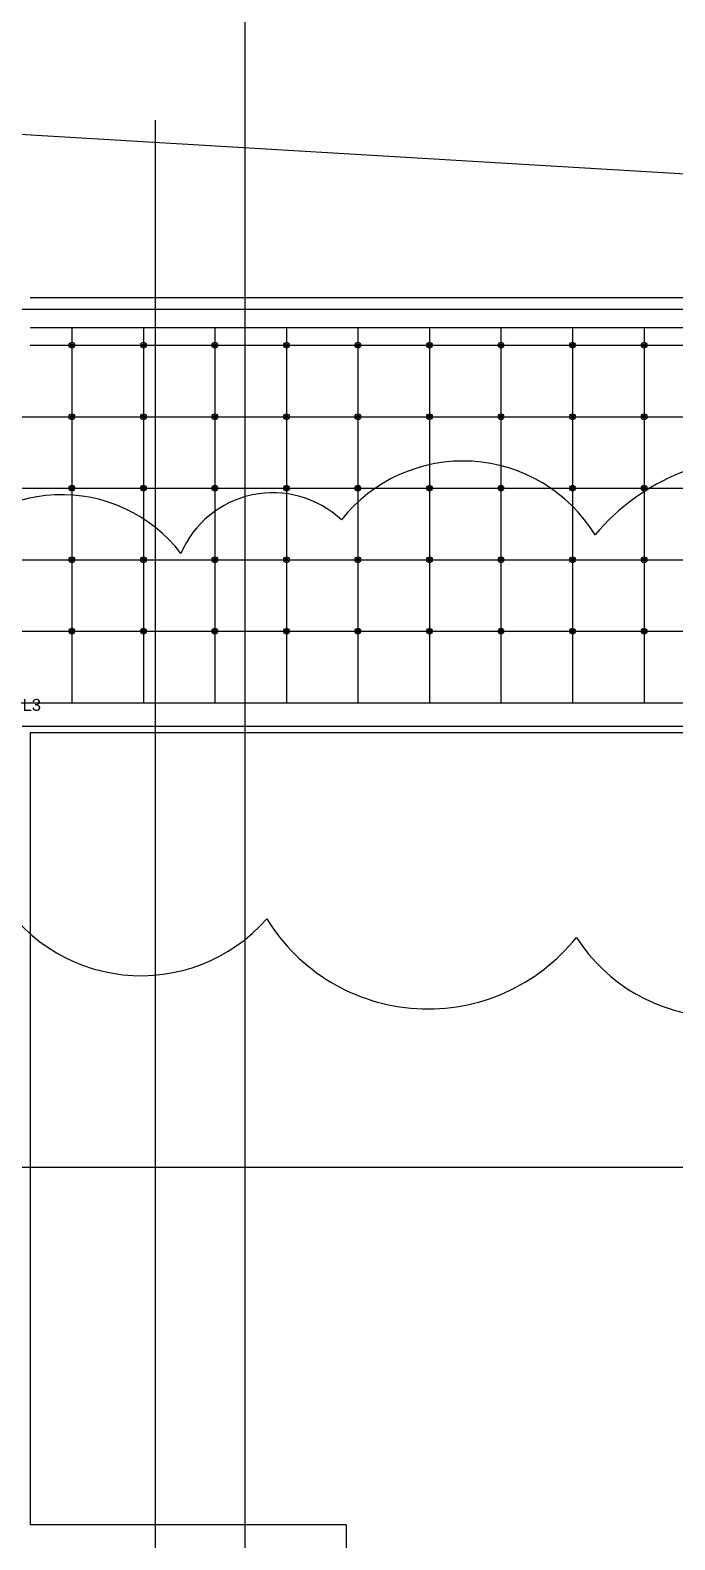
# Model space of a CAD drawing. Header units: millimetres. Extents: x 43168.9 to 43194.6, y -25545.1 to -25543.4.
# Drawn here: x 43174.0909 to 43174.199, y -25544.0464 to -25543.793 of the extents above; entities that cross this region are included whole.
import ezdxf

# ---------------------------------------------------------------- set-up
doc = ezdxf.new("R2010")
doc.units = ezdxf.units.MM
doc.header["$LTSCALE"] = 200
for name, pattern in [('DASHDOT', [1, 0.5, -0.25, 0, -0.25]), ('DASHDOT2', [0.5, 0.25, -0.125, 0, -0.125]), ('DOT2', [0.125, 0, -0.125])]:
    doc.linetypes.add(name, pattern=pattern)
for name, color, linetype in [('aks_sgh', 5, 'DASHDOT2'), ('duv_sgh', 4, 'Continuous'), ('gor-3_sgh', 191, 'Continuous'), ('gor-4_sgh', 17, 'Continuous'), ('izd.tas.ust_sgh', 213, 'DOT2'), ('kesitcizgisi_sgh', 22, 'Continuous'), ('yapi-yaklasma_sgh', 41, 'DASHDOT')]:
    doc.layers.add(name, color=color, linetype=linetype)
doc.styles.add('1-200', font='arial.ttf', dxfattribs={"height": 60})

msp = doc.modelspace()

# ---------------------------------------------------------------- linework, layer by layer
for p, q in [((43174.14309, -25543.87523), (43174.14309, -25543.87523)), ((43174.18566, -25543.87773), (43174.18566, -25543.87773)), ((43174.13057, -25543.94218), (43174.13057, -25543.94218)), ((43174.18253, -25543.94531), (43174.18253, -25543.94531))]:
    msp.add_line(p, q)
for centre, radius, start, end in [((43174.1635, -25543.89138), 0.02603, 31.6353, 141.6353), ((43174.21405, -25543.90181), 0.03723, 29.702, 139.702), ((43174.09616, -25543.89626), 0.02525, 37.6011, 147.6011), ((43174.1316, -25543.88747), 0.01679, 46.8153, 156.8153), ((43174.10947, -25543.92368), 0.02806, 208.7494, 318.7494), ((43174.15764, -25543.92555), 0.03177, 211.5545, 321.5545), ((43174.20698, -25543.92959), 0.02907, 212.7407, 322.7407)]:
    msp.add_arc(centre, radius, start, end)
at = {"layer": 'aks_sgh'}
for p, q in [((43174.12688, -25543.74092), (43174.12688, -25544.60992)), ((43174.62688, -25543.83992), (43173.82488, -25543.83992)), ((43174.62688, -25543.90991), (43173.82488, -25543.90991)), ((43174.62688, -25543.98392), (43173.82488, -25543.98392))]:
    msp.add_line(p, q, dxfattribs=at)
at = {"layer": 'duv_sgh'}
for p, q in [((43174.09088, -25543.83792), (43174.36088, -25543.83792)), ((43174.09088, -25543.84292), (43174.36088, -25543.84292)), ((43174.08588, -25543.90591), (43174.22588, -25543.90591)), ((43174.09088, -25543.91091), (43174.09088, -25544.04392)), ((43174.09088, -25543.91091), (43174.22588, -25543.91091)), ((43174.14388, -25544.04392), (43174.09088, -25544.04392)), ((43174.14388, -25544.04392), (43174.14388, -25544.28292))]:
    msp.add_line(p, q, dxfattribs=at)
at = {"layer": 'gor-3_sgh'}
for p, q in [((43174.09768, -25543.84571), (43174.09808, -25543.84571)), ((43174.09768, -25543.84611), (43174.09768, -25543.84571)), ((43174.09808, -25543.84611), (43174.09768, -25543.84611)), ((43174.09808, -25543.84571), (43174.09808, -25543.84611)), ((43174.10968, -25543.84571), (43174.11008, -25543.84571)), ((43174.10968, -25543.84611), (43174.10968, -25543.84571)), ((43174.11008, -25543.84611), (43174.10968, -25543.84611)), ((43174.11008, -25543.84571), (43174.11008, -25543.84611)), ((43174.12168, -25543.84571), (43174.12208, -25543.84571)), ((43174.12168, -25543.84611), (43174.12168, -25543.84571)), ((43174.12208, -25543.84611), (43174.12168, -25543.84611)), ((43174.12208, -25543.84571), (43174.12208, -25543.84611)), ((43174.13368, -25543.84571), (43174.13408, -25543.84571)), ((43174.13368, -25543.84611), (43174.13368, -25543.84571)), ((43174.13408, -25543.84611), (43174.13368, -25543.84611)), ((43174.13408, -25543.84571), (43174.13408, -25543.84611)), ((43174.14568, -25543.84571), (43174.14608, -25543.84571)), ((43174.14568, -25543.84611), (43174.14568, -25543.84571)), ((43174.14608, -25543.84611), (43174.14568, -25543.84611)), ((43174.14608, -25543.84571), (43174.14608, -25543.84611)), ((43174.15768, -25543.84571), (43174.15808, -25543.84571)), ((43174.15768, -25543.84611), (43174.15768, -25543.84571)), ((43174.15808, -25543.84611), (43174.15768, -25543.84611)), ((43174.15808, -25543.84571), (43174.15808, -25543.84611)), ((43174.16968, -25543.84571), (43174.17008, -25543.84571)), ((43174.16968, -25543.84611), (43174.16968, -25543.84571)), ((43174.17008, -25543.84611), (43174.16968, -25543.84611)), ((43174.17008, -25543.84571), (43174.17008, -25543.84611)), ((43174.18168, -25543.84571), (43174.18208, -25543.84571)), ((43174.18168, -25543.84611), (43174.18168, -25543.84571)), ((43174.18208, -25543.84611), (43174.18168, -25543.84611)), ((43174.18208, -25543.84571), (43174.18208, -25543.84611)), ((43174.19368, -25543.84571), (43174.19408, -25543.84571)), ((43174.19368, -25543.84611), (43174.19368, -25543.84571)), ((43174.19408, -25543.84611), (43174.19368, -25543.84611)), ((43174.19408, -25543.84571), (43174.19408, -25543.84611)), ((43174.09768, -25543.85771), (43174.09808, -25543.85771)), ((43174.09768, -25543.85811), (43174.09768, -25543.85771)), ((43174.09808, -25543.85811), (43174.09768, -25543.85811)), ((43174.09808, -25543.85771), (43174.09808, -25543.85811)), ((43174.10968, -25543.85771), (43174.11008, -25543.85771)), ((43174.10968, -25543.85811), (43174.10968, -25543.85771)), ((43174.11008, -25543.85811), (43174.10968, -25543.85811)), ((43174.11008, -25543.85771), (43174.11008, -25543.85811)), ((43174.12168, -25543.85771), (43174.12208, -25543.85771)), ((43174.12168, -25543.85811), (43174.12168, -25543.85771)), ((43174.12208, -25543.85811), (43174.12168, -25543.85811)), ((43174.12208, -25543.85771), (43174.12208, -25543.85811)), ((43174.13368, -25543.85771), (43174.13408, -25543.85771)), ((43174.13368, -25543.85811), (43174.13368, -25543.85771)), ((43174.13408, -25543.85811), (43174.13368, -25543.85811)), ((43174.13408, -25543.85771), (43174.13408, -25543.85811)), ((43174.14568, -25543.85771), (43174.14608, -25543.85771)), ((43174.14568, -25543.85811), (43174.14568, -25543.85771)), ((43174.14608, -25543.85811), (43174.14568, -25543.85811)), ((43174.14608, -25543.85771), (43174.14608, -25543.85811)), ((43174.15768, -25543.85771), (43174.15808, -25543.85771)), ((43174.15768, -25543.85811), (43174.15768, -25543.85771)), ((43174.15808, -25543.85811), (43174.15768, -25543.85811)), ((43174.15808, -25543.85771), (43174.15808, -25543.85811)), ((43174.16968, -25543.85771), (43174.17008, -25543.85771)), ((43174.16968, -25543.85811), (43174.16968, -25543.85771)), ((43174.17008, -25543.85811), (43174.16968, -25543.85811)), ((43174.17008, -25543.85771), (43174.17008, -25543.85811)), ((43174.18168, -25543.85771), (43174.18208, -25543.85771)), ((43174.18168, -25543.85811), (43174.18168, -25543.85771)), ((43174.18208, -25543.85811), (43174.18168, -25543.85811)), ((43174.18208, -25543.85771), (43174.18208, -25543.85811)), ((43174.19368, -25543.85771), (43174.19408, -25543.85771)), ((43174.19368, -25543.85811), (43174.19368, -25543.85771)), ((43174.19408, -25543.85811), (43174.19368, -25543.85811)), ((43174.19408, -25543.85771), (43174.19408, -25543.85811)), ((43174.09768, -25543.86971), (43174.09808, -25543.86971)), ((43174.09768, -25543.87011), (43174.09768, -25543.86971)), ((43174.09808, -25543.87011), (43174.09768, -25543.87011)), ((43174.09808, -25543.86971), (43174.09808, -25543.87011)), ((43174.10968, -25543.86971), (43174.11008, -25543.86971)), ((43174.10968, -25543.87011), (43174.10968, -25543.86971)), ((43174.11008, -25543.87011), (43174.10968, -25543.87011)), ((43174.11008, -25543.86971), (43174.11008, -25543.87011)), ((43174.12168, -25543.86971), (43174.12208, -25543.86971)), ((43174.12168, -25543.87011), (43174.12168, -25543.86971)), ((43174.12208, -25543.87011), (43174.12168, -25543.87011)), ((43174.12208, -25543.86971), (43174.12208, -25543.87011)), ((43174.13368, -25543.86971), (43174.13408, -25543.86971)), ((43174.13368, -25543.87011), (43174.13368, -25543.86971)), ((43174.13408, -25543.87011), (43174.13368, -25543.87011)), ((43174.13408, -25543.86971), (43174.13408, -25543.87011)), ((43174.14568, -25543.86971), (43174.14608, -25543.86971)), ((43174.14568, -25543.87011), (43174.14568, -25543.86971)), ((43174.14608, -25543.87011), (43174.14568, -25543.87011)), ((43174.14608, -25543.86971), (43174.14608, -25543.87011)), ((43174.15768, -25543.86971), (43174.15808, -25543.86971)), ((43174.15768, -25543.87011), (43174.15768, -25543.86971)), ((43174.15808, -25543.87011), (43174.15768, -25543.87011)), ((43174.15808, -25543.86971), (43174.15808, -25543.87011)), ((43174.16968, -25543.86971), (43174.17008, -25543.86971)), ((43174.16968, -25543.87011), (43174.16968, -25543.86971)), ((43174.17008, -25543.87011), (43174.16968, -25543.87011)), ((43174.17008, -25543.86971), (43174.17008, -25543.87011)), ((43174.18168, -25543.86971), (43174.18208, -25543.86971)), ((43174.18168, -25543.87011), (43174.18168, -25543.86971)), ((43174.18208, -25543.87011), (43174.18168, -25543.87011)), ((43174.18208, -25543.86971), (43174.18208, -25543.87011)), ((43174.19368, -25543.86971), (43174.19408, -25543.86971)), ((43174.19368, -25543.87011), (43174.19368, -25543.86971)), ((43174.19408, -25543.87011), (43174.19368, -25543.87011)), ((43174.19408, -25543.86971), (43174.19408, -25543.87011)), ((43174.09768, -25543.88171), (43174.09808, -25543.88171)), ((43174.09768, -25543.88211), (43174.09768, -25543.88171)), ((43174.09808, -25543.88211), (43174.09768, -25543.88211)), ((43174.09808, -25543.88171), (43174.09808, -25543.88211)), ((43174.10968, -25543.88171), (43174.11008, -25543.88171)), ((43174.10968, -25543.88211), (43174.10968, -25543.88171)), ((43174.11008, -25543.88211), (43174.10968, -25543.88211)), ((43174.11008, -25543.88171), (43174.11008, -25543.88211)), ((43174.12168, -25543.88171), (43174.12208, -25543.88171)), ((43174.12168, -25543.88211), (43174.12168, -25543.88171)), ((43174.12208, -25543.88211), (43174.12168, -25543.88211)), ((43174.12208, -25543.88171), (43174.12208, -25543.88211)), ((43174.13368, -25543.88171), (43174.13408, -25543.88171)), ((43174.13368, -25543.88211), (43174.13368, -25543.88171)), ((43174.13408, -25543.88211), (43174.13368, -25543.88211)), ((43174.13408, -25543.88171), (43174.13408, -25543.88211)), ((43174.14568, -25543.88171), (43174.14608, -25543.88171)), ((43174.14568, -25543.88211), (43174.14568, -25543.88171)), ((43174.14608, -25543.88211), (43174.14568, -25543.88211)), ((43174.14608, -25543.88171), (43174.14608, -25543.88211)), ((43174.15768, -25543.88171), (43174.15808, -25543.88171)), ((43174.15768, -25543.88211), (43174.15768, -25543.88171)), ((43174.15808, -25543.88211), (43174.15768, -25543.88211)), ((43174.15808, -25543.88171), (43174.15808, -25543.88211)), ((43174.16968, -25543.88171), (43174.17008, -25543.88171)), ((43174.16968, -25543.88211), (43174.16968, -25543.88171)), ((43174.17008, -25543.88211), (43174.16968, -25543.88211)), ((43174.17008, -25543.88171), (43174.17008, -25543.88211)), ((43174.18168, -25543.88171), (43174.18208, -25543.88171)), ((43174.18168, -25543.88211), (43174.18168, -25543.88171)), ((43174.18208, -25543.88211), (43174.18168, -25543.88211)), ((43174.18208, -25543.88171), (43174.18208, -25543.88211)), ((43174.19368, -25543.88171), (43174.19408, -25543.88171)), ((43174.19368, -25543.88211), (43174.19368, -25543.88171)), ((43174.19408, -25543.88211), (43174.19368, -25543.88211)), ((43174.19408, -25543.88171), (43174.19408, -25543.88211)), ((43174.09768, -25543.89371), (43174.09808, -25543.89371)), ((43174.09768, -25543.89411), (43174.09768, -25543.89371)), ((43174.09808, -25543.89411), (43174.09768, -25543.89411)), ((43174.09808, -25543.89371), (43174.09808, -25543.89411)), ((43174.10968, -25543.89371), (43174.11008, -25543.89371)), ((43174.10968, -25543.89411), (43174.10968, -25543.89371)), ((43174.11008, -25543.89411), (43174.10968, -25543.89411)), ((43174.11008, -25543.89371), (43174.11008, -25543.89411)), ((43174.12168, -25543.89371), (43174.12208, -25543.89371)), ((43174.12168, -25543.89411), (43174.12168, -25543.89371)), ((43174.12208, -25543.89411), (43174.12168, -25543.89411)), ((43174.12208, -25543.89371), (43174.12208, -25543.89411)), ((43174.13368, -25543.89371), (43174.13408, -25543.89371)), ((43174.13368, -25543.89411), (43174.13368, -25543.89371)), ((43174.13408, -25543.89411), (43174.13368, -25543.89411)), ((43174.13408, -25543.89371), (43174.13408, -25543.89411)), ((43174.14568, -25543.89371), (43174.14608, -25543.89371)), ((43174.14568, -25543.89411), (43174.14568, -25543.89371)), ((43174.14608, -25543.89411), (43174.14568, -25543.89411)), ((43174.14608, -25543.89371), (43174.14608, -25543.89411)), ((43174.15768, -25543.89371), (43174.15808, -25543.89371)), ((43174.15768, -25543.89411), (43174.15768, -25543.89371)), ((43174.15808, -25543.89411), (43174.15768, -25543.89411)), ((43174.15808, -25543.89371), (43174.15808, -25543.89411)), ((43174.16968, -25543.89371), (43174.17008, -25543.89371)), ((43174.16968, -25543.89411), (43174.16968, -25543.89371)), ((43174.17008, -25543.89411), (43174.16968, -25543.89411)), ((43174.17008, -25543.89371), (43174.17008, -25543.89411)), ((43174.18168, -25543.89371), (43174.18208, -25543.89371)), ((43174.18168, -25543.89411), (43174.18168, -25543.89371)), ((43174.18208, -25543.89411), (43174.18168, -25543.89411)), ((43174.18208, -25543.89371), (43174.18208, -25543.89411)), ((43174.19368, -25543.89371), (43174.19408, -25543.89371)), ((43174.19368, -25543.89411), (43174.19368, -25543.89371)), ((43174.19408, -25543.89411), (43174.19368, -25543.89411)), ((43174.19408, -25543.89371), (43174.19408, -25543.89411))]:
    msp.add_line(p, q, dxfattribs=at)
at = {"layer": 'gor-3_sgh', "linetype": 'ByBlock', "lineweight": -2}
for p, q in [((43174.09795, -25543.84598), (43174.09781, -25543.84584)), ((43174.09795, -25543.84584), (43174.09781, -25543.84598)), ((43174.10995, -25543.84598), (43174.10981, -25543.84584)), ((43174.10995, -25543.84584), (43174.10981, -25543.84598)), ((43174.12195, -25543.84598), (43174.12181, -25543.84584)), ((43174.12195, -25543.84584), (43174.12181, -25543.84598)), ((43174.13395, -25543.84598), (43174.13381, -25543.84584)), ((43174.13395, -25543.84584), (43174.13381, -25543.84598)), ((43174.14595, -25543.84598), (43174.14581, -25543.84584)), ((43174.14595, -25543.84584), (43174.14581, -25543.84598)), ((43174.15795, -25543.84598), (43174.15781, -25543.84584)), ((43174.15795, -25543.84584), (43174.15781, -25543.84598)), ((43174.16995, -25543.84598), (43174.16981, -25543.84584)), ((43174.16995, -25543.84584), (43174.16981, -25543.84598)), ((43174.18195, -25543.84598), (43174.18181, -25543.84584)), ((43174.18195, -25543.84584), (43174.18181, -25543.84598)), ((43174.19395, -25543.84598), (43174.19381, -25543.84584)), ((43174.19395, -25543.84584), (43174.19381, -25543.84598)), ((43174.09795, -25543.85798), (43174.09781, -25543.85784)), ((43174.09795, -25543.85784), (43174.09781, -25543.85798)), ((43174.10995, -25543.85798), (43174.10981, -25543.85784)), ((43174.10995, -25543.85784), (43174.10981, -25543.85798)), ((43174.12195, -25543.85798), (43174.12181, -25543.85784)), ((43174.12195, -25543.85784), (43174.12181, -25543.85798)), ((43174.13395, -25543.85798), (43174.13381, -25543.85784)), ((43174.13395, -25543.85784), (43174.13381, -25543.85798)), ((43174.14595, -25543.85798), (43174.14581, -25543.85784)), ((43174.14595, -25543.85784), (43174.14581, -25543.85798)), ((43174.15795, -25543.85798), (43174.15781, -25543.85784)), ((43174.15795, -25543.85784), (43174.15781, -25543.85798)), ((43174.16995, -25543.85798), (43174.16981, -25543.85784)), ((43174.16995, -25543.85784), (43174.16981, -25543.85798)), ((43174.18195, -25543.85798), (43174.18181, -25543.85784)), ((43174.18195, -25543.85784), (43174.18181, -25543.85798)), ((43174.19395, -25543.85798), (43174.19381, -25543.85784)), ((43174.19395, -25543.85784), (43174.19381, -25543.85798)), ((43174.09795, -25543.86998), (43174.09781, -25543.86984)), ((43174.09795, -25543.86984), (43174.09781, -25543.86998)), ((43174.10995, -25543.86998), (43174.10981, -25543.86984)), ((43174.10995, -25543.86984), (43174.10981, -25543.86998)), ((43174.12195, -25543.86998), (43174.12181, -25543.86984)), ((43174.12195, -25543.86984), (43174.12181, -25543.86998)), ((43174.13395, -25543.86998), (43174.13381, -25543.86984)), ((43174.13395, -25543.86984), (43174.13381, -25543.86998)), ((43174.14595, -25543.86998), (43174.14581, -25543.86984)), ((43174.14595, -25543.86984), (43174.14581, -25543.86998)), ((43174.15795, -25543.86998), (43174.15781, -25543.86984)), ((43174.15795, -25543.86984), (43174.15781, -25543.86998)), ((43174.16995, -25543.86998), (43174.16981, -25543.86984)), ((43174.16995, -25543.86984), (43174.16981, -25543.86998)), ((43174.18195, -25543.86998), (43174.18181, -25543.86984)), ((43174.18195, -25543.86984), (43174.18181, -25543.86998)), ((43174.19395, -25543.86998), (43174.19381, -25543.86984)), ((43174.19395, -25543.86984), (43174.19381, -25543.86998)), ((43174.09795, -25543.88198), (43174.09781, -25543.88184)), ((43174.09795, -25543.88184), (43174.09781, -25543.88198)), ((43174.10995, -25543.88198), (43174.10981, -25543.88184)), ((43174.10995, -25543.88184), (43174.10981, -25543.88198)), ((43174.12195, -25543.88198), (43174.12181, -25543.88184)), ((43174.12195, -25543.88184), (43174.12181, -25543.88198)), ((43174.13395, -25543.88198), (43174.13381, -25543.88184)), ((43174.13395, -25543.88184), (43174.13381, -25543.88198)), ((43174.14595, -25543.88198), (43174.14581, -25543.88184)), ((43174.14595, -25543.88184), (43174.14581, -25543.88198)), ((43174.15795, -25543.88198), (43174.15781, -25543.88184)), ((43174.15795, -25543.88184), (43174.15781, -25543.88198)), ((43174.16995, -25543.88198), (43174.16981, -25543.88184)), ((43174.16995, -25543.88184), (43174.16981, -25543.88198)), ((43174.18195, -25543.88198), (43174.18181, -25543.88184)), ((43174.18195, -25543.88184), (43174.18181, -25543.88198)), ((43174.19395, -25543.88198), (43174.19381, -25543.88184)), ((43174.19395, -25543.88184), (43174.19381, -25543.88198)), ((43174.09795, -25543.89398), (43174.09781, -25543.89384)), ((43174.09795, -25543.89384), (43174.09781, -25543.89398)), ((43174.10995, -25543.89398), (43174.10981, -25543.89384)), ((43174.10995, -25543.89384), (43174.10981, -25543.89398)), ((43174.12195, -25543.89398), (43174.12181, -25543.89384)), ((43174.12195, -25543.89384), (43174.12181, -25543.89398)), ((43174.13395, -25543.89398), (43174.13381, -25543.89384)), ((43174.13395, -25543.89384), (43174.13381, -25543.89398)), ((43174.14595, -25543.89398), (43174.14581, -25543.89384)), ((43174.14595, -25543.89384), (43174.14581, -25543.89398)), ((43174.15795, -25543.89398), (43174.15781, -25543.89384)), ((43174.15795, -25543.89384), (43174.15781, -25543.89398)), ((43174.16995, -25543.89398), (43174.16981, -25543.89384)), ((43174.16995, -25543.89384), (43174.16981, -25543.89398)), ((43174.18195, -25543.89398), (43174.18181, -25543.89384)), ((43174.18195, -25543.89384), (43174.18181, -25543.89398)), ((43174.19395, -25543.89398), (43174.19381, -25543.89384)), ((43174.19395, -25543.89384), (43174.19381, -25543.89398))]:
    msp.add_line(p, q, dxfattribs=at)
at = {"layer": 'gor-3_sgh'}
for centre in [(43174.09788, -25543.84591), (43174.10988, -25543.84591), (43174.12188, -25543.84591), (43174.13388, -25543.84591), (43174.14588, -25543.84591), (43174.15788, -25543.84591), (43174.16988, -25543.84591), (43174.18188, -25543.84591), (43174.19388, -25543.84591), (43174.09788, -25543.85791), (43174.10988, -25543.85791), (43174.12188, -25543.85791), (43174.13388, -25543.85791), (43174.14588, -25543.85791), (43174.15788, -25543.85791), (43174.16988, -25543.85791), (43174.18188, -25543.85791), (43174.19388, -25543.85791), (43174.09788, -25543.86991), (43174.10988, -25543.86991), (43174.12188, -25543.86991), (43174.13388, -25543.86991), (43174.14588, -25543.86991), (43174.15788, -25543.86991), (43174.16988, -25543.86991), (43174.18188, -25543.86991), (43174.19388, -25543.86991), (43174.09788, -25543.88191), (43174.10988, -25543.88191), (43174.12188, -25543.88191), (43174.13388, -25543.88191), (43174.14588, -25543.88191), (43174.15788, -25543.88191), (43174.16988, -25543.88191), (43174.18188, -25543.88191), (43174.19388, -25543.88191), (43174.09788, -25543.89391), (43174.10988, -25543.89391), (43174.12188, -25543.89391), (43174.13388, -25543.89391), (43174.14588, -25543.89391), (43174.15788, -25543.89391), (43174.16988, -25543.89391), (43174.18188, -25543.89391), (43174.19388, -25543.89391)]:
    msp.add_circle(centre, 0.000483, dxfattribs=at)
at = {"layer": 'gor-4_sgh'}
for p, q in [((43174.09788, -25543.84292), (43174.09788, -25543.90591)), ((43174.10988, -25543.84292), (43174.10988, -25543.90591)), ((43174.12188, -25543.84292), (43174.12188, -25543.90591)), ((43174.13388, -25543.84292), (43174.13388, -25543.90591)), ((43174.14588, -25543.84292), (43174.14588, -25543.90591)), ((43174.15788, -25543.84292), (43174.15788, -25543.90591)), ((43174.16988, -25543.84292), (43174.16988, -25543.90591)), ((43174.18188, -25543.84292), (43174.18188, -25543.90591)), ((43174.19388, -25543.84292), (43174.19388, -25543.90591)), ((43174.09088, -25543.84591), (43174.36088, -25543.84591)), ((43173.90888, -25543.85791), (43174.54288, -25543.85791)), ((43173.90888, -25543.86991), (43174.54288, -25543.86991)), ((43173.90888, -25543.88191), (43174.54288, -25543.88191)), ((43173.90888, -25543.89391), (43174.54288, -25543.89391)), ((43173.90888, -25543.90591), (43174.54288, -25543.90591))]:
    msp.add_line(p, q, dxfattribs=at)
at = {"layer": 'izd.tas.ust_sgh', "ltscale": 0.5}
msp.add_line((43173.90388, -25543.80793), (43174.54788, -25543.80792), dxfattribs=at)
at = {"layer": 'kesitcizgisi_sgh', "linetype": 'DASHDOT'}
msp.add_line((43174.11188, -25544.61379), (43174.11188, -25543.80816), dxfattribs=at)
at = {"layer": 'yapi-yaklasma_sgh'}
msp.add_line((43173.824, -25543.79476), (43174.63777, -25543.84307), dxfattribs=at)
msp.add_line((43173.824, -25543.79476), (43174.63777, -25543.84307), dxfattribs=at)

# ---------------------------------------------------------------- texts
at = {"layer": 'aks_sgh', "style": '1-200'}
msp.add_text('L3', height=0.002, rotation=0, dxfattribs=at).set_placement((43174.08959, -25543.90728))

doc.saveas('drawing.dxf')
